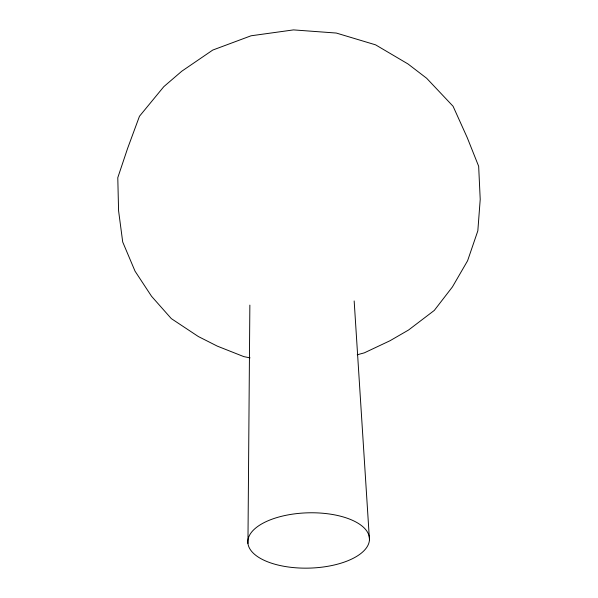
<?xml version="1.0" encoding="UTF-8"?>
<svg xmlns="http://www.w3.org/2000/svg" width="598" height="598" viewBox="0 0 598 598"><rect width="100%" height="100%" fill="white"/><g stroke="black" fill="none" stroke-linecap="round" stroke-linejoin="round"><path stroke-width="0.9" d="M247.946 543.455L249.859 305.107M357.23 354.771L364.279 352.865L389.978 340.755L408.554 330.014L434.29 310.422L452.424 286.92L467.591 260.758L477.832 230.843L480.216 199.381L478.662 166.274L467.232 137.622L453.082 106.272L426.636 78.248L408.008 63.971L375.566 44.835L336.3 33.047L293.521 29.9L251.078 35.783L212.761 50.06L181.785 71.214L163.822 86.65L139.469 116.259L127.598 148.401L117.784 177.688L118.583 210.78L122.71 241.996L135.036 271.163L151.563 296.309L171.312 318.607L198.357 336.539L217.276 346.115L243.76 356.602L250.031 357.881M354.166 300.951L369.452 539.777A60.832 27.65 -1.6 0 1 277.001 564.789A60.832 27.65 -1.6 0 1 279.498 516.836A60.832 27.65 -1.6 0 1 369.452 539.777"/></g></svg>
